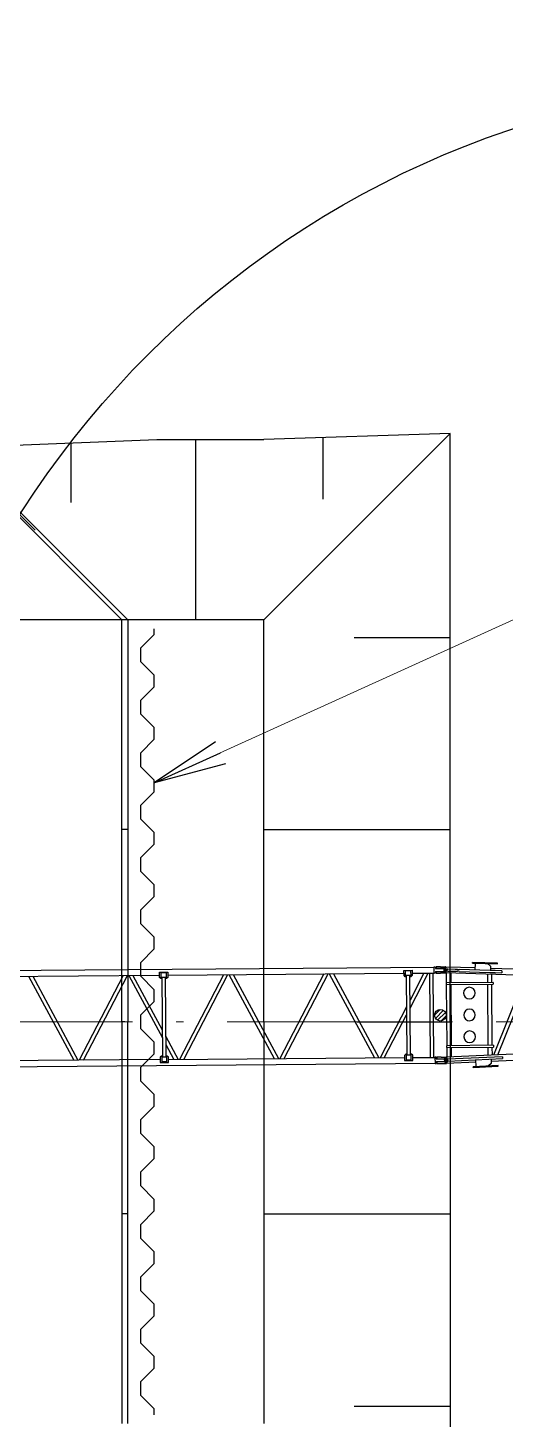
# Model space of a CAD drawing. Header units: millimetres. Extents: x -2078669 to -1085629, y -5987148 to 310365.
# Drawn here: x -1688873 to -1680669, y -660778 to -636885 of the extents above; entities that cross this region are included whole.
import ezdxf

# ---------------------------------------------------------------- set-up
doc = ezdxf.new("R2010")
doc.units = ezdxf.units.MM
doc.header["$LTSCALE"] = 500
doc.linetypes.add('SXF_一点短鎖線', pattern=[9.25, 6, -1.5, 0.25, -1.5])
doc.linetypes.add('SXF_跳び破線', pattern=[12, 6, -6])
for name, color, linetype, lineweight in [('D-BMK', 2, 'SXF_一点短鎖線', 13), ('D-BYP-STR4', 6, 'Continuous', 25), ('D-BYP-STR8', 5, 'Continuous', 25), ('D-BYP-STRA', 1, 'Continuous', 25), ('D-BYP-STRB', 5, 'Continuous', 25), ('D-BYP-STRC', 1, 'Continuous', 13)]:
    doc.layers.add(name, color=color, linetype=linetype, lineweight=lineweight)
doc.styles.add('MS ゴシック', font='MS Gothic.ttf')
doc.dimstyles.new('DIM-500-F', dxfattribs={"dimscale": 500, "dimtxt": 3.5, "dimasz": 2.5, "dimexe": 0, "dimexo": 2, "dimgap": 0.8, "dimtad": 1, "dimdec": 0, "dimzin": 0, "dimdsep": 46, "dimtxsty": 'MS ゴシック', "dimblk": 'OPEN', "dimcen": 0.1, "dimclrd": 256, "dimclre": 256, "dimclrt": 256, "dimaunit": 1, "dimadec": 4, "dimazin": 0, "dimtfac": 1, "dimtdec": 0, "dimtmove": 2, "dimatfit": 3, "dimldrblk": 'OPEN', "dimfxl": 1, "dimtolj": 1, "dimtzin": 0, "dimlwd": -1, "dimlwe": -1, "dimarcsym": 2})

# ---------------------------------------------------------------- blocks, each defined once
blk = doc.blocks.new('_Open')
at = {"color": 0, "linetype": 'ByBlock', "lineweight": -2}
for p, q in [((-1, 0.167), (0, 0)), ((-1, -0.167), (0, 0)), ((0, 0), (-1, 0))]:
    blk.add_line(p, q, dxfattribs=at)

msp = doc.modelspace()

# ---------------------------------------------------------------- linework, layer by layer
at = {"layer": 'D-BMK', "linetype": 'SXF_一点短鎖線'}
msp.add_line((-1622324.6, -653952.7), (-1736237.2, -653952.7), dxfattribs=at)
at = {"layer": 'D-BYP-STR4', "linetype": 'SXF_跳び破線', "ltscale": 0.2}
msp.add_lwpolyline([(-1686699.5, -660702.7), (-1686699.5, -660602.7), (-1686929.5, -660372.7), (-1686929.5, -660132.7), (-1686699.5, -659902.7), (-1686699.5, -659802.7), (-1686699.5, -659702.7), (-1686929.5, -659472.7), (-1686929.5, -659232.7), (-1686699.5, -659002.7), (-1686699.5, -658902.7), (-1686699.5, -658802.7), (-1686929.5, -658572.7), (-1686929.5, -658332.7), (-1686699.5, -658102.7), (-1686699.5, -658002.7), (-1686699.5, -657902.7), (-1686929.5, -657672.7), (-1686929.5, -657432.7), (-1686699.5, -657202.7), (-1686699.5, -657102.7), (-1686699.5, -657002.7), (-1686929.5, -656772.7), (-1686929.5, -656532.7), (-1686699.5, -656302.7), (-1686699.5, -656202.7), (-1686699.5, -656102.7), (-1686929.5, -655872.7), (-1686929.5, -655632.7), (-1686699.5, -655402.7), (-1686699.5, -655302.7), (-1686699.5, -655202.7), (-1686929.5, -654972.7), (-1686929.5, -654732.7), (-1686699.5, -654502.7), (-1686699.5, -654402.7), (-1686699.5, -654302.7), (-1686929.5, -654072.7), (-1686929.5, -653832.7), (-1686699.5, -653602.7), (-1686699.5, -653502.7), (-1686699.5, -653402.7), (-1686929.5, -653172.7), (-1686929.5, -652932.7), (-1686699.5, -652702.7), (-1686699.5, -652602.7), (-1686699.5, -652502.7), (-1686929.5, -652272.7), (-1686929.5, -652032.7), (-1686699.5, -651802.7), (-1686699.5, -651702.7), (-1686699.5, -651602.7), (-1686929.5, -651372.7), (-1686929.5, -651132.7), (-1686699.5, -650902.7), (-1686699.5, -650802.7), (-1686699.5, -650702.7), (-1686929.5, -650472.7), (-1686929.5, -650232.7), (-1686699.5, -650002.7), (-1686699.5, -649902.7), (-1686699.5, -649802.7), (-1686929.5, -649572.7), (-1686929.5, -649332.7), (-1686699.5, -649102.7), (-1686699.5, -649002.7), (-1686699.5, -648902.7), (-1686929.5, -648672.7), (-1686929.5, -648432.7), (-1686699.5, -648202.7), (-1686699.5, -648102.7), (-1686699.5, -648002.7), (-1686929.5, -647772.7), (-1686929.5, -647532.7), (-1686699.5, -647302.7), (-1686699.5, -647202.7)], dxfattribs=at)
at = {"layer": 'D-BYP-STR8'}
msp.add_circle((-1675490.1, -653805.4), 16000, dxfattribs=at)
at = {"layer": 'D-BYP-STRA'}
for p, q in [((-1684814.5, -647052.7), (-1681614.9, -643852.7)), ((-1681614.9, -643852.7), (-1684814.5, -643952.7)), ((-1681614.9, -653952.7), (-1681614.9, -643852.7)), ((-1687155.9, -647052.7), (-1690285.2, -643923.4)), ((-1688745.6, -645513.1), (-1690285.2, -643973.4)), ((-1687255.9, -647052.7), (-1690285.2, -644023.4)), ((-1689097.3, -644052.7), (-1686655.9, -643952.7)), ((-1688135.2, -644013.3), (-1688135.2, -645035.3)), ((-1686655.9, -643952.7), (-1684814.5, -643952.7)), ((-1685985.2, -647052.7), (-1685985.2, -643952.7)), ((-1683800, -643921), (-1683800, -644979.6)), ((-1687255.9, -647052.7), (-1690014.5, -647052.7)), ((-1687255.9, -653952.7), (-1687255.9, -647052.7)), ((-1687155.9, -647052.7), (-1687255.9, -647052.7)), ((-1684814.5, -647052.7), (-1687155.9, -647052.7)), ((-1687155.9, -647052.7), (-1687155.9, -653952.7)), ((-1684814.5, -653952.7), (-1684814.5, -647052.7)), ((-1683264.5, -647352.7), (-1681614.9, -647352.7)), ((-1687155.9, -650652.7), (-1687255.9, -650652.7)), ((-1684814.5, -650652.7), (-1681614.9, -650652.7)), ((-1687255.9, -653952.7), (-1687255.9, -660852.7)), ((-1687205.9, -653952.7), (-1687255.9, -653952.7)), ((-1687155.9, -660852.7), (-1687155.9, -653952.7)), ((-1684814.5, -653952.7), (-1684814.5, -660852.7)), ((-1683214.7, -653952.7), (-1681614.9, -653952.7)), ((-1681614.9, -653952.7), (-1681614.9, -664052.7)), ((-1687155.9, -657252.7), (-1687255.9, -657252.7)), ((-1684814.5, -657252.7), (-1681614.9, -657252.7)), ((-1683264.5, -660552.7), (-1681614.9, -660552.7))]:
    msp.add_line(p, q, dxfattribs=at)
at = {"layer": 'D-BYP-STRB', "linetype": 'Continuous'}
for p, q in [((-1681232.1, -652947), (-1681231.8, -652935)), ((-1681232.1, -652947), (-1680802.4, -652960.6)), ((-1680802, -652948.6), (-1681231.8, -652935)), ((-1681183.8, -653064.5), (-1681180.2, -652948.6)), ((-1680970.2, -652955.3), (-1680921.6, -652996.8)), ((-1680921.6, -652996.8), (-1680924, -653072.8)), ((-1680802.4, -652960.6), (-1680802, -652948.6)), ((-1690689.7, -653083.4), (-1681887.9, -653015.2)), ((-1690688.9, -653185), (-1686608, -653153.4)), ((-1688862.2, -653170.9), (-1688084, -654613.3)), ((-1688788.7, -653170.3), (-1688010.4, -654612.7)), ((-1687233.6, -653158.2), (-1687989.4, -654612.6)), ((-1687915.9, -654612), (-1687160.1, -653157.7)), ((-1687139.1, -653157.5), (-1686559.9, -654231)), ((-1687065.5, -653156.9), (-1686561, -654092.1)), ((-1686608.4, -653102.6), (-1686468.4, -653101.5)), ((-1686607.7, -653192.6), (-1686608.4, -653102.6)), ((-1686587.5, -653212.4), (-1686607.7, -653192.6)), ((-1686567.8, -653212.3), (-1686587.5, -653212.4)), ((-1686582.1, -653200.4), (-1686582.8, -653116.7)), ((-1686498.8, -653111.1), (-1686577.8, -653111.7)), ((-1686502.2, -653192.8), (-1686573.2, -653193.4)), ((-1686573.2, -653193.4), (-1686573.1, -653200.3)), ((-1686567.9, -653193.3), (-1686557.3, -654561.2)), ((-1686496.8, -654560.7), (-1686507.4, -653192.9)), ((-1686487.5, -653211.7), (-1686507.3, -653211.8)), ((-1686502.1, -653199.8), (-1686502.2, -653192.8)), ((-1686493.8, -653116), (-1686493.1, -653199.7)), ((-1686467.7, -653191.5), (-1686487.5, -653211.7)), ((-1686468.4, -653101.5), (-1686467.7, -653191.5)), ((-1686468, -653152.3), (-1682408.1, -653120.8)), ((-1685510.5, -653144.9), (-1686266.3, -654599.2)), ((-1686192.7, -654598.6), (-1685436.9, -653144.3)), ((-1685415.9, -653144.2), (-1684637.7, -654586.6)), ((-1685342.4, -653143.6), (-1684564.1, -654586)), ((-1683787.3, -653131.5), (-1684543.1, -654585.8)), ((-1684469.6, -654585.3), (-1683713.8, -653131)), ((-1683692.8, -653130.8), (-1682914.5, -654573.2)), ((-1683619.2, -653130.2), (-1682841, -654572.6)), ((-1682408.5, -653070), (-1682268.5, -653068.9)), ((-1682407.8, -653160), (-1682408.5, -653070)), ((-1682387.7, -653179.9), (-1682407.8, -653160)), ((-1682367.9, -653179.7), (-1682387.7, -653179.9)), ((-1682382.3, -653167.8), (-1682382.9, -653084.1)), ((-1682298.9, -653078.5), (-1682377.9, -653079.1)), ((-1682302.3, -653160.3), (-1682373.3, -653160.8)), ((-1682373.3, -653160.8), (-1682373.3, -653167.8)), ((-1682368.1, -653160.8), (-1682357.5, -654528.6)), ((-1682297, -654528.2), (-1682307.6, -653160.3)), ((-1682287.7, -653179.1), (-1682307.4, -653179.2)), ((-1682064.2, -653118.2), (-1682304.3, -653580.2)), ((-1682303.2, -653719.1), (-1681990.6, -653117.6)), ((-1682302.3, -653167.2), (-1682302.3, -653160.3)), ((-1682293.9, -653083.4), (-1682293.3, -653167.1)), ((-1682267.8, -653158.9), (-1682287.7, -653179.1)), ((-1682268.5, -653068.9), (-1682267.8, -653158.9)), ((-1682268.1, -653119.7), (-1681887.1, -653116.8)), ((-1681970.6, -653117.4), (-1681959.4, -654565.8)), ((-1681894.4, -654565.3), (-1681905.6, -653116.9)), ((-1681888, -653012), (-1681873.4, -653011.9)), ((-1681887.1, -653120), (-1681888, -653012)), ((-1681872.6, -653119.9), (-1681887.1, -653120)), ((-1681873.4, -653011.9), (-1681872.3, -653012.1)), ((-1681871.5, -653119.6), (-1681872.6, -653119.9)), ((-1681872.3, -653012.1), (-1681871.4, -653012.4)), ((-1681870.6, -653119.4), (-1681871.5, -653119.6)), ((-1681871.4, -653012.4), (-1681870.7, -653012.7)), ((-1681870.7, -653012.7), (-1681870.1, -653013.1)), ((-1681869.9, -653119), (-1681870.6, -653119.4)), ((-1681870.1, -653013.1), (-1681869.6, -653013.7)), ((-1681869.3, -653118.6), (-1681869.9, -653119)), ((-1681869.6, -653013.7), (-1681869.1, -653014.4)), ((-1681868.8, -653118), (-1681869.3, -653118.6)), ((-1681869.1, -653014.4), (-1681868.8, -653015.2)), ((-1681868.8, -653015.2), (-1681868.4, -653016.3)), ((-1681868.4, -653117.3), (-1681868.8, -653118)), ((-1681868.4, -653016.3), (-1681866.4, -653034)), ((-1681868, -653116.4), (-1681868.4, -653117.3)), ((-1681867.7, -653115.4), (-1681868, -653116.4)), ((-1681865.9, -653097.7), (-1681867.7, -653115.4)), ((-1681728.3, -653038.3), (-1681860.4, -653039.3)), ((-1681859.9, -653092.3), (-1681727.9, -653091.3)), ((-1681780.3, -653010.2), (-1681856.9, -653010.7)), ((-1681856.9, -653010.7), (-1681856.8, -653027.7)), ((-1681856.8, -653027.7), (-1681856.3, -653030.1)), ((-1681856.3, -653030.1), (-1681855.6, -653032)), ((-1681855.7, -653101.4), (-1681856.2, -653103.7)), ((-1681856.2, -653103.7), (-1681856.1, -653120.7)), ((-1681856.1, -653031.4), (-1681855.5, -653032.5)), ((-1681856.1, -653120.7), (-1681779.4, -653120.2)), ((-1681855.1, -653099.5), (-1681855.7, -653101.4)), ((-1681855.6, -653032), (-1681854.8, -653033.6)), ((-1681855.5, -653032.5), (-1681855, -653033.4)), ((-1681854.3, -653097.9), (-1681855.1, -653099.5)), ((-1681855, -653033.4), (-1681854.4, -653034.1)), ((-1681854.8, -653033.6), (-1681854.3, -653034.2)), ((-1681854.4, -653034.1), (-1681853.8, -653034.8)), ((-1681854.3, -653034.2), (-1681853.8, -653034.8)), ((-1681853.8, -653097.2), (-1681854.3, -653097.9)), ((-1681853.8, -653034.8), (-1681853.2, -653035.4)), ((-1681853.8, -653034.8), (-1681853.2, -653035.3)), ((-1681853.3, -653096.7), (-1681853.8, -653097.2)), ((-1681852.8, -653096.1), (-1681853.3, -653096.7)), ((-1681853.2, -653035.3), (-1681852.6, -653035.8)), ((-1681853.2, -653035.4), (-1681852.4, -653035.9)), ((-1681852.1, -653095.7), (-1681852.8, -653096.1)), ((-1681852.6, -653035.8), (-1681851, -653036.6)), ((-1681852.4, -653035.9), (-1681851.5, -653036.5)), ((-1681850.5, -653094.8), (-1681852.1, -653095.7)), ((-1681851.5, -653036.5), (-1681850.4, -653037)), ((-1681851, -653036.6), (-1681849.1, -653037.2)), ((-1681848.6, -653094.2), (-1681850.5, -653094.8)), ((-1681849.1, -653037.2), (-1681846.7, -653037.7)), ((-1681846.3, -653093.7), (-1681848.6, -653094.2)), ((-1681846.7, -653037.7), (-1681782.2, -653037.2)), ((-1681781.8, -653093.2), (-1681846.3, -653093.7)), ((-1681782.2, -653037.2), (-1681712.9, -653036.6)), ((-1681712.5, -653092.6), (-1681781.8, -653093.2)), ((-1681780.3, -653010.2), (-1681715.4, -653009.7)), ((-1681714.5, -653119.6), (-1681779.4, -653120.2)), ((-1681725.1, -653036.7), (-1681724.2, -653036.8)), ((-1681723.8, -653092.6), (-1681724.7, -653092.7)), ((-1681724.2, -653036.8), (-1681723.4, -653036.9)), ((-1681723, -653092.5), (-1681723.8, -653092.6)), ((-1681723.4, -653036.9), (-1681722.7, -653037.2)), ((-1681722.3, -653092.2), (-1681723, -653092.5)), ((-1681722.7, -653037.2), (-1681721.9, -653037.6)), ((-1681722.3, -653043.8), (-1681722.2, -653044.4)), ((-1681721.5, -653091.8), (-1681722.3, -653092.2)), ((-1681722.2, -653044.4), (-1681722.2, -653045.1)), ((-1681722.2, -653045.1), (-1681722.1, -653045.9)), ((-1681722.1, -653045.9), (-1681722, -653046.9)), ((-1681722, -653046.9), (-1681721.9, -653047.9)), ((-1681721.9, -653085), (-1681722, -653085.7)), ((-1681721.9, -653037.6), (-1681721.9, -653037.6)), ((-1681721.9, -653037.6), (-1681721.9, -653037.6)), ((-1681721.9, -653037.6), (-1681721.9, -653037.6)), ((-1681721.9, -653037.6), (-1681721.9, -653037.6)), ((-1681721.9, -653037.6), (-1681721.9, -653037.6)), ((-1681721.9, -653037.6), (-1681721.9, -653037.6)), ((-1681721.9, -653037.6), (-1681721.9, -653037.6)), ((-1681721.9, -653037.6), (-1681721.9, -653037.6)), ((-1681721.9, -653037.6), (-1681721.9, -653037.6)), ((-1681721.9, -653037.6), (-1681721.9, -653037.6)), ((-1681721.9, -653037.6), (-1681721.9, -653037.6)), ((-1681721.9, -653037.6), (-1681721.9, -653037.6)), ((-1681721.9, -653037.6), (-1681721.9, -653037.6)), ((-1681721.9, -653037.6), (-1681721.9, -653037.6)), ((-1681721.9, -653037.6), (-1681721.9, -653037.6)), ((-1681721.9, -653037.6), (-1681721.9, -653037.6)), ((-1681721.9, -653037.6), (-1681721.2, -653038.2)), ((-1681721.9, -653047.9), (-1681721.8, -653049)), ((-1681721.8, -653083.5), (-1681721.9, -653084.3)), ((-1681721.9, -653084.3), (-1681721.9, -653085)), ((-1681721.8, -653049), (-1681721.7, -653050.2)), ((-1681721.7, -653082.5), (-1681721.8, -653083.5)), ((-1681721.7, -653050.2), (-1681721.6, -653051.5)), ((-1681721.6, -653080.4), (-1681721.7, -653081.5)), ((-1681721.7, -653081.5), (-1681721.7, -653082.5)), ((-1681721.6, -653051.5), (-1681721.5, -653053.2)), ((-1681721.5, -653079.2), (-1681721.6, -653080.4)), ((-1681721.5, -653053.2), (-1681721.3, -653054.9)), ((-1681721.4, -653078), (-1681721.5, -653079.2)), ((-1681720.8, -653091.2), (-1681721.5, -653091.8)), ((-1681721.5, -653091.8), (-1681721.5, -653091.8)), ((-1681721.5, -653091.8), (-1681721.5, -653091.8)), ((-1681721.5, -653091.8), (-1681721.5, -653091.8)), ((-1681721.5, -653091.8), (-1681721.5, -653091.8)), ((-1681721.5, -653091.8), (-1681721.5, -653091.8)), ((-1681721.5, -653091.8), (-1681721.5, -653091.8)), ((-1681721.5, -653091.8), (-1681721.5, -653091.8)), ((-1681721.5, -653091.8), (-1681721.5, -653091.8)), ((-1681721.5, -653091.8), (-1681721.5, -653091.8)), ((-1681721.5, -653091.8), (-1681721.5, -653091.8)), ((-1681721.5, -653091.8), (-1681721.5, -653091.8)), ((-1681721.5, -653091.8), (-1681721.5, -653091.8)), ((-1681721.5, -653091.8), (-1681721.5, -653091.8)), ((-1681721.5, -653091.8), (-1681721.5, -653091.8)), ((-1681721.5, -653091.8), (-1681721.5, -653091.8)), ((-1681721.5, -653091.8), (-1681721.5, -653091.8)), ((-1681721.3, -653076.2), (-1681721.4, -653078)), ((-1681721.3, -653054.9), (-1681721.2, -653056.8)), ((-1681721.2, -653074.4), (-1681721.3, -653076.2)), ((-1681721.2, -653038.2), (-1681720.7, -653038.7)), ((-1681721.2, -653056.8), (-1681721, -653058.6)), ((-1681721.1, -653072.6), (-1681721.2, -653074.4)), ((-1681721, -653070.8), (-1681721.1, -653072.6)), ((-1681721, -653058.6), (-1681720.9, -653060.4)), ((-1681720.8, -653069), (-1681721, -653070.8)), ((-1681720.9, -653060.4), (-1681720.8, -653062)), ((-1681720.8, -653062), (-1681720.6, -653063.5)), ((-1681720.7, -653067.4), (-1681720.8, -653069)), ((-1681720.3, -653090.7), (-1681720.8, -653091.2)), ((-1681720.7, -653038.7), (-1681720.2, -653039.2)), ((-1681720.6, -653065.9), (-1681720.7, -653067.4)), ((-1681720.6, -653063.5), (-1681720.5, -653064.7)), ((-1681720.5, -653064.7), (-1681720.6, -653065.9)), ((-1681719.8, -653090.2), (-1681720.3, -653090.7)), ((-1681720.2, -653039.2), (-1681719.8, -653039.8)), ((-1681719.8, -653039.8), (-1681719.6, -653040.3)), ((-1681719.4, -653089.6), (-1681719.8, -653090.2)), ((-1681719.6, -653040.3), (-1681719.3, -653041)), ((-1681719.2, -653089), (-1681719.4, -653089.6)), ((-1681719.3, -653041), (-1681719.2, -653041.8)), ((-1681719.2, -653041.8), (-1681719.1, -653042.7)), ((-1681719, -653088.3), (-1681719.2, -653089)), ((-1681719.1, -653042.7), (-1681719, -653044.5)), ((-1681719, -653044.5), (-1681719, -653046.7)), ((-1681719, -653046.7), (-1681719, -653049.3)), ((-1681719, -653049.3), (-1681719, -653052)), ((-1681719, -653052), (-1681719, -653055)), ((-1681719, -653055), (-1681718.9, -653058.1)), ((-1681718.8, -653087.6), (-1681719, -653088.3)), ((-1681718.9, -653058.1), (-1681718.9, -653061.4)), ((-1681718.9, -653061.4), (-1681718.9, -653064.7)), ((-1681718.9, -653064.7), (-1681718.9, -653068)), ((-1681718.9, -653068), (-1681718.8, -653071.2)), ((-1681718.8, -653071.2), (-1681718.8, -653074.3)), ((-1681718.8, -653074.3), (-1681718.8, -653077.3)), ((-1681718.8, -653077.3), (-1681718.8, -653080.1)), ((-1681718.8, -653080.1), (-1681718.7, -653082.6)), ((-1681718.7, -653086.7), (-1681718.8, -653087.6)), ((-1681718.7, -653082.6), (-1681718.7, -653084.8)), ((-1681718.7, -653084.8), (-1681718.7, -653086.7)), ((-1681715.4, -653009.7), (-1681697.6, -653009.5)), ((-1681696.8, -653119.5), (-1681714.5, -653119.6)), ((-1681710.5, -653010.7), (-1681712.2, -653009.6)), ((-1681711.3, -653119.6), (-1681709.7, -653118.6)), ((-1681708.9, -653013.8), (-1681710.5, -653010.7)), ((-1681709.7, -653118.6), (-1681708.1, -653115.4)), ((-1681706, -653025.7), (-1681708.9, -653013.8)), ((-1681708.1, -653115.4), (-1681705.4, -653103.5)), ((-1681706.9, -653030.6), (-1681707, -653020.4)), ((-1681706.3, -653108.8), (-1681706.4, -653098.6)), ((-1681704, -653043.5), (-1681706, -653025.7)), ((-1681705.4, -653103.5), (-1681703.7, -653085.6)), ((-1681703.2, -653064.6), (-1681704, -653043.5)), ((-1681703.7, -653085.6), (-1681703.2, -653064.6)), ((-1681697.6, -653009.5), (-1681695.3, -653009.5)), ((-1681694.4, -653119.5), (-1681696.8, -653119.5)), ((-1681695.3, -653009.5), (-1681692.1, -653009.5)), ((-1681691.3, -653119.5), (-1681694.4, -653119.5)), ((-1681690.4, -653010.5), (-1681692.1, -653009.5)), ((-1681691.3, -653119.5), (-1681689.6, -653118.4)), ((-1681688.8, -653013.6), (-1681690.4, -653010.5)), ((-1681689.6, -653118.4), (-1681688, -653115.3)), ((-1681686, -653025.5), (-1681688.8, -653013.6)), ((-1681182.7, -653029.7), (-1681688.8, -653013.7)), ((-1675996.6, -653296.2), (-1681688.1, -653115.3)), ((-1681688, -653115.3), (-1681685.4, -653103.3)), ((-1681684, -653043.4), (-1681686, -653025.5)), ((-1681685.4, -653103.3), (-1681683.7, -653085.4)), ((-1681683.2, -653064.4), (-1681684, -653043.4)), ((-1681683.7, -653085.4), (-1681683.2, -653064.4)), ((-1681674.9, -653282.8), (-1681676.2, -653115.7)), ((-1681675.4, -653226.7), (-1681675.4, -653226.6)), ((-1681675.4, -653226.6), (-1681675.4, -653226.6)), ((-1681675.4, -653226.6), (-1681675.4, -653226.6)), ((-1681675.4, -653226.6), (-1681675.4, -653226.6)), ((-1681675.4, -653226.6), (-1681675.4, -653226.6)), ((-1681675.4, -653226.8), (-1681675.4, -653226.7)), ((-1681675.4, -653226.7), (-1681675.4, -653226.7)), ((-1681675.4, -653226.7), (-1681675.4, -653226.7)), ((-1681675.4, -653226.7), (-1681675.4, -653226.7)), ((-1681675.4, -653226.9), (-1681675.4, -653226.8)), ((-1681675.4, -653226.8), (-1681675.4, -653226.8)), ((-1681675.4, -653226.8), (-1681675.4, -653226.8)), ((-1681675.4, -653226.8), (-1681675.4, -653226.8)), ((-1681675.4, -653226.9), (-1681675.4, -653226.9)), ((-1681675.4, -653226.9), (-1681675.4, -653226.9)), ((-1681675.4, -653226.9), (-1681675.4, -653226.9)), ((-1681675.4, -653226.9), (-1681675.4, -653226.9)), ((-1681675.4, -653226.9), (-1681675.4, -653226.9)), ((-1681675.4, -653226.9), (-1681675.4, -653226.9)), ((-1681675.4, -653226.9), (-1681675.4, -653226.9)), ((-1681675.4, -653226.9), (-1681675.4, -653226.9)), ((-1681675.4, -653226.9), (-1681675.4, -653226.9)), ((-1681675.4, -653226.9), (-1681675.4, -653226.9)), ((-1681675.4, -653226.9), (-1681675.4, -653226.9)), ((-1681675.4, -653226.9), (-1681675.4, -653226.9)), ((-1681675.4, -653226.9), (-1681675.4, -653226.9)), ((-1681675.4, -653226.9), (-1681675.4, -653226.9)), ((-1681675.4, -653226.9), (-1681675.4, -653226.9)), ((-1681675.4, -653226.9), (-1681675.4, -653226.9)), ((-1681675.4, -653226.9), (-1681675.4, -653226.9)), ((-1681675.4, -653226.9), (-1681675.4, -653226.9)), ((-1681675.4, -653226.9), (-1681675.4, -653226.9)), ((-1681668.6, -653049.1), (-1681669.6, -653081.1)), ((-1681669.6, -653081.1), (-1681663.8, -653081.3)), ((-1681662.7, -653049.3), (-1681668.6, -653049.1)), ((-1681663.8, -653081.3), (-1681654.6, -653081.6)), ((-1681653.6, -653049.6), (-1681662.7, -653049.3)), ((-1681654.6, -653081.6), (-1681531.2, -653085.5)), ((-1681530.2, -653053.5), (-1681653.6, -653049.6)), ((-1681598.7, -653282.3), (-1681600, -653117.9)), ((-1681599.4, -653148.3), (-1681599.8, -653148.3)), ((-1681531.2, -653085.5), (-1681487.9, -653086.9)), ((-1681486.9, -653054.9), (-1681530.2, -653053.5)), ((-1681460.9, -653087.7), (-1681487.9, -653086.9)), ((-1681486.9, -653054.9), (-1681459.9, -653055.8)), ((-1681460.9, -653087.7), (-1680930, -653104.6)), ((-1680929, -653072.6), (-1681459.9, -653055.8)), ((-1680975.3, -653138), (-1680974.2, -653277.4)), ((-1680930, -653104.6), (-1680880, -653106.2)), ((-1680879, -653074.2), (-1680929, -653072.6)), ((-1675997.4, -653194.5), (-1680922.9, -653038)), ((-1680898.8, -653276.8), (-1680899.8, -653140.2)), ((-1680880, -653106.2), (-1680840.3, -653107.4)), ((-1680839.2, -653075.4), (-1680879, -653074.2)), ((-1680317.4, -653158.9), (-1680868, -654525.3)), ((-1680840.3, -653107.4), (-1680725.1, -653111.1)), ((-1680724.1, -653079.1), (-1680839.2, -653075.4)), ((-1680796.7, -654522), (-1680248.2, -653161.1)), ((-1680724.1, -653079.1), (-1680725.1, -653111.1)), ((-1680876.9, -653276.7), (-1681685.8, -653282.9)), ((-1681685.8, -653282.9), (-1681685.5, -653314.9)), ((-1681685.5, -653314.9), (-1680876.6, -653308.7)), ((-1681666.6, -654363.8), (-1681674.7, -653314.8)), ((-1681590.4, -654363.2), (-1681598.5, -653314.3)), ((-1681377, -653423.8), (-1681384.2, -653462.1)), ((-1681384.2, -653462.1), (-1681376.4, -653500.3)), ((-1681355.7, -653391.2), (-1681377, -653423.8)), ((-1681323.6, -653369.2), (-1681355.7, -653391.2)), ((-1681285.7, -653361.3), (-1681323.6, -653369.2)), ((-1681247.6, -653368.6), (-1681285.7, -653361.3)), ((-1681285.7, -653361.3), (-1681285.7, -653361.3)), ((-1681215.2, -653390.1), (-1681247.6, -653368.6)), ((-1681193.4, -653422.4), (-1681215.2, -653390.1)), ((-1681185.6, -653460.6), (-1681193.4, -653422.4)), ((-1681192.8, -653498.9), (-1681185.6, -653460.6)), ((-1680974, -653309.4), (-1680965.9, -654358.4)), ((-1680890.4, -654357.8), (-1680898.5, -653308.8)), ((-1680876.9, -653276.7), (-1680876.6, -653308.7)), ((-1682363.9, -653694.9), (-1682820, -654572.5)), ((-1681376.4, -653500.3), (-1681354.6, -653532.6)), ((-1681354.6, -653532.6), (-1681322.2, -653554)), ((-1681322.2, -653554), (-1681284.1, -653561.3)), ((-1681284.1, -653561.3), (-1681246.2, -653553.5)), ((-1681246.2, -653553.5), (-1681214.1, -653531.5)), ((-1681214.1, -653531.5), (-1681192.8, -653498.9)), ((-1682746.4, -654571.9), (-1682362.8, -653833.8)), ((-1681784.5, -653740.2), (-1681882.5, -653839.7)), ((-1681784.5, -653740.2), (-1681882.5, -653839.7)), ((-1681729.4, -653755.5), (-1681866.4, -653894.6)), ((-1681729.4, -653755.5), (-1681866.4, -653894.6)), ((-1681695, -653791.8), (-1681829.5, -653928.5)), ((-1681695, -653791.8), (-1681829.5, -653928.5)), ((-1681683.1, -653851), (-1681770.2, -653939.4)), ((-1681683.1, -653851), (-1681770.1, -653939.4)), ((-1681374.1, -653798.8), (-1681381.3, -653837.1)), ((-1681381.3, -653837.1), (-1681373.5, -653875.3)), ((-1681352.8, -653766.2), (-1681374.1, -653798.8)), ((-1681373.5, -653875.3), (-1681351.7, -653907.6)), ((-1681320.7, -653744.2), (-1681352.8, -653766.2)), ((-1681351.7, -653907.6), (-1681319.3, -653929)), ((-1681282.8, -653736.3), (-1681320.7, -653744.2)), ((-1681319.3, -653929), (-1681281.2, -653936.3)), ((-1681244.7, -653743.6), (-1681282.8, -653736.3)), ((-1681282.8, -653736.3), (-1681282.8, -653736.3)), ((-1681281.2, -653936.3), (-1681243.3, -653928.4)), ((-1681212.3, -653765.1), (-1681244.7, -653743.6)), ((-1681243.3, -653928.4), (-1681211.2, -653906.5)), ((-1681190.5, -653797.4), (-1681212.3, -653765.1)), ((-1681211.2, -653906.5), (-1681189.9, -653873.8)), ((-1681182.7, -653835.5), (-1681190.5, -653797.4)), ((-1681189.9, -653873.8), (-1681182.7, -653835.5)), ((-1681371.2, -654173.8), (-1681378.4, -654212.1)), ((-1681349.9, -654141.1), (-1681371.2, -654173.8)), ((-1681317.8, -654119.2), (-1681349.9, -654141.1)), ((-1681279.9, -654111.3), (-1681317.8, -654119.2)), ((-1681241.8, -654118.6), (-1681279.9, -654111.3)), ((-1681279.9, -654111.3), (-1681279.9, -654111.3)), ((-1681209.4, -654140.1), (-1681241.8, -654118.6)), ((-1681187.6, -654172.4), (-1681209.4, -654140.1)), ((-1681179.8, -654210.5), (-1681187.6, -654172.4)), ((-1686499.6, -654205.9), (-1686287.3, -654599.4)), ((-1686498.5, -654344.7), (-1686360.8, -654599.9)), ((-1680868.5, -654357.6), (-1681677.4, -654363.9)), ((-1681677.4, -654363.9), (-1681677.2, -654395.9)), ((-1681677.2, -654395.9), (-1680868.2, -654389.6)), ((-1675988.8, -654294.4), (-1681676.8, -654563.5)), ((-1681665, -654563), (-1681666.3, -654395.8)), ((-1681588.8, -654559.6), (-1681590.1, -654395.2)), ((-1681378.4, -654212.1), (-1681370.6, -654250.3)), ((-1681370.6, -654250.3), (-1681348.8, -654282.6)), ((-1681348.8, -654282.6), (-1681316.4, -654304)), ((-1681316.4, -654304), (-1681278.3, -654311.3)), ((-1681278.3, -654311.3), (-1681240.4, -654303.4)), ((-1681240.4, -654303.4), (-1681208.3, -654281.5)), ((-1681208.3, -654281.5), (-1681187, -654248.8)), ((-1681187, -654248.8), (-1681179.8, -654210.5)), ((-1680965.6, -654390.4), (-1680964.5, -654529.8)), ((-1680910.5, -654629), (-1675988, -654396.1)), ((-1680889.1, -654526.3), (-1680890.1, -654389.8)), ((-1680868.5, -654357.6), (-1680868.2, -654389.6)), ((-1686596.8, -654601.8), (-1690677.6, -654633.4)), ((-1690676.9, -654735), (-1681875.1, -654666.7)), ((-1686577.2, -654542.4), (-1686597.1, -654562.6)), ((-1686597.1, -654562.6), (-1686596.4, -654652.6)), ((-1686596.4, -654652.6), (-1686456.4, -654651.5)), ((-1686557.5, -654542.2), (-1686577.2, -654542.4)), ((-1686571.6, -654554.4), (-1686571, -654638)), ((-1686486.9, -654642.4), (-1686565.9, -654643)), ((-1686562.6, -654561.2), (-1686562.6, -654554.3)), ((-1686491.6, -654560.7), (-1686562.6, -654561.2)), ((-1686477.2, -654541.6), (-1686497, -654541.8)), ((-1686491.6, -654553.7), (-1686491.6, -654560.7)), ((-1686482, -654637.4), (-1686482.6, -654553.7)), ((-1686457.1, -654561.5), (-1686477.2, -654541.6)), ((-1686456.4, -654651.5), (-1686457.1, -654561.5)), ((-1686456.8, -654600.7), (-1682396.9, -654569.2)), ((-1682377.4, -654509.8), (-1682397.2, -654530)), ((-1682397.2, -654530), (-1682396.5, -654620)), ((-1682396.5, -654620), (-1682256.5, -654618.9)), ((-1682357.6, -654509.7), (-1682377.4, -654509.8)), ((-1682371.8, -654521.8), (-1682371.1, -654605.5)), ((-1682287.1, -654609.8), (-1682366.1, -654610.4)), ((-1682362.7, -654528.7), (-1682362.8, -654521.7)), ((-1682291.7, -654528.1), (-1682362.7, -654528.7)), ((-1682277.4, -654509.1), (-1682297.1, -654509.2)), ((-1682291.8, -654521.2), (-1682291.7, -654528.1)), ((-1682282.1, -654604.8), (-1682282.8, -654521.1)), ((-1682257.2, -654528.9), (-1682277.4, -654509.1)), ((-1682256.5, -654618.9), (-1682257.2, -654528.9)), ((-1682256.9, -654568.1), (-1681875.9, -654565.1)), ((-1681861.4, -654561.8), (-1681875.9, -654561.9)), ((-1681875.9, -654561.9), (-1681875.1, -654669.9)), ((-1681860.3, -654562), (-1681861.4, -654561.8)), ((-1681859.4, -654562.3), (-1681860.3, -654562)), ((-1681859.5, -654669.6), (-1681858.6, -654669.3)), ((-1681858.7, -654562.7), (-1681859.4, -654562.3)), ((-1681858.1, -654563.1), (-1681858.7, -654562.7)), ((-1681858.6, -654669.3), (-1681857.8, -654669)), ((-1681857.6, -654563.6), (-1681858.1, -654563.1)), ((-1681857.8, -654669), (-1681857.3, -654668.5)), ((-1681857.1, -654564.3), (-1681857.6, -654563.6)), ((-1681857.3, -654668.5), (-1681856.8, -654668)), ((-1681856.8, -654565.2), (-1681857.1, -654564.3)), ((-1681856.4, -654566.3), (-1681856.8, -654565.2)), ((-1681856.8, -654668), (-1681856.3, -654667.3)), ((-1681854.3, -654583.9), (-1681856.4, -654566.3)), ((-1681856.3, -654667.3), (-1681856, -654666.4)), ((-1681856, -654666.4), (-1681855.6, -654665.3)), ((-1681855.6, -654665.3), (-1681853.8, -654647.6)), ((-1681848.3, -654589.2), (-1681716.3, -654588.2)), ((-1681715.9, -654641.2), (-1681847.9, -654642.2)), ((-1681768.3, -654560.1), (-1681844.9, -654560.7)), ((-1681844.9, -654560.7), (-1681844.8, -654577.7)), ((-1681844.8, -654577.7), (-1681844.2, -654580.1)), ((-1681844.2, -654580.1), (-1681843.6, -654582)), ((-1681843.7, -654651.3), (-1681844.2, -654653.7)), ((-1681844.2, -654653.7), (-1681844.1, -654670.7)), ((-1681843.1, -654649.4), (-1681843.7, -654651.3)), ((-1681843.6, -654582), (-1681842.8, -654583.5)), ((-1681842.3, -654647.8), (-1681843.1, -654649.4)), ((-1681842.8, -654583.5), (-1681842.3, -654584.2)), ((-1681842.3, -654584.2), (-1681841.8, -654584.8)), ((-1681841.8, -654647.2), (-1681842.3, -654647.8)), ((-1681841.8, -654584.8), (-1681841.2, -654585.3)), ((-1681841.3, -654646.6), (-1681841.8, -654647.2)), ((-1681840.7, -654646.1), (-1681841.3, -654646.6)), ((-1681841.2, -654585.3), (-1681840.6, -654585.7)), ((-1681840.1, -654645.6), (-1681840.7, -654646.1)), ((-1681840.6, -654585.7), (-1681839, -654586.5)), ((-1681838.5, -654644.8), (-1681840.1, -654645.6)), ((-1681839, -654586.5), (-1681837.1, -654587.1)), ((-1681836.6, -654644.2), (-1681838.5, -654644.8)), ((-1681837.1, -654587.1), (-1681834.7, -654587.6)), ((-1681834.3, -654643.6), (-1681836.6, -654644.2)), ((-1681834.7, -654587.6), (-1681770.2, -654587.1)), ((-1681769.8, -654643.1), (-1681834.3, -654643.6)), ((-1681770.2, -654587.1), (-1681701.4, -654586.6)), ((-1681700.4, -654642.6), (-1681769.8, -654643.1)), ((-1681768.3, -654560.1), (-1681703.3, -654559.6)), ((-1681713.1, -654586.7), (-1681712.2, -654586.8)), ((-1681711.7, -654642.6), (-1681712.6, -654642.7)), ((-1681712.2, -654586.8), (-1681711.4, -654586.9)), ((-1681711, -654642.4), (-1681711.7, -654642.6)), ((-1681711.4, -654586.9), (-1681710.7, -654587.1)), ((-1681710.3, -654642.2), (-1681711, -654642.4)), ((-1681710.7, -654587.1), (-1681709.9, -654587.5)), ((-1681710.2, -654594.3), (-1681710.3, -654593.7)), ((-1681709.5, -654641.8), (-1681710.3, -654642.2)), ((-1681710.1, -654595.1), (-1681710.2, -654594.3)), ((-1681710.1, -654595.9), (-1681710.1, -654595.1)), ((-1681710, -654596.8), (-1681710.1, -654595.9)), ((-1681709.9, -654597.8), (-1681710, -654596.8)), ((-1681709.9, -654587.5), (-1681709.9, -654587.5)), ((-1681709.9, -654587.5), (-1681709.9, -654587.5)), ((-1681709.9, -654587.5), (-1681709.9, -654587.5)), ((-1681709.9, -654587.5), (-1681709.9, -654587.5)), ((-1681709.9, -654587.5), (-1681709.9, -654587.5)), ((-1681709.9, -654587.5), (-1681709.9, -654587.5)), ((-1681709.9, -654587.5), (-1681709.9, -654587.5)), ((-1681709.9, -654587.5), (-1681709.9, -654587.5)), ((-1681709.9, -654587.5), (-1681709.9, -654587.5)), ((-1681709.9, -654587.5), (-1681709.9, -654587.5)), ((-1681709.9, -654587.5), (-1681709.9, -654587.5)), ((-1681709.9, -654587.5), (-1681709.9, -654587.5)), ((-1681709.9, -654587.5), (-1681709.9, -654587.5)), ((-1681709.9, -654587.5), (-1681709.9, -654587.5)), ((-1681709.9, -654587.5), (-1681709.9, -654587.5)), ((-1681709.9, -654587.5), (-1681709.9, -654587.5)), ((-1681709.9, -654587.5), (-1681709.9, -654587.5)), ((-1681709.9, -654587.5), (-1681709.9, -654587.5)), ((-1681709.9, -654587.5), (-1681709.9, -654587.5)), ((-1681709.9, -654587.5), (-1681709.9, -654587.5)), ((-1681709.9, -654587.5), (-1681709.9, -654587.5)), ((-1681709.9, -654587.5), (-1681709.9, -654587.5)), ((-1681709.9, -654587.5), (-1681709.9, -654587.5)), ((-1681709.9, -654587.5), (-1681709.9, -654587.5)), ((-1681709.9, -654587.5), (-1681709.9, -654587.5)), ((-1681709.9, -654587.5), (-1681709.9, -654587.5)), ((-1681709.9, -654587.5), (-1681709.9, -654587.5)), ((-1681709.9, -654587.5), (-1681709.9, -654587.5)), ((-1681709.9, -654587.5), (-1681709.9, -654587.5)), ((-1681709.9, -654587.5), (-1681709.9, -654587.5)), ((-1681709.9, -654587.5), (-1681709.9, -654587.5)), ((-1681709.9, -654587.5), (-1681709.9, -654587.5)), ((-1681709.9, -654587.5), (-1681709.2, -654588.1)), ((-1681709.2, -654588.1), (-1681709.9, -654587.5)), ((-1681709.8, -654598.9), (-1681709.9, -654597.8)), ((-1681709.9, -654635), (-1681709.8, -654634.2)), ((-1681709.9, -654635.6), (-1681709.9, -654635)), ((-1681709.7, -654600.1), (-1681709.8, -654598.9)), ((-1681709.8, -654633.4), (-1681709.7, -654632.5)), ((-1681709.8, -654634.2), (-1681709.8, -654633.4)), ((-1681709.6, -654601.4), (-1681709.7, -654600.1)), ((-1681709.7, -654631.5), (-1681709.6, -654630.4)), ((-1681709.7, -654632.5), (-1681709.7, -654631.5)), ((-1681709.5, -654603.1), (-1681709.6, -654601.4)), ((-1681709.6, -654630.4), (-1681709.5, -654629.2)), ((-1681709.3, -654604.9), (-1681709.5, -654603.1)), ((-1681709.5, -654629.2), (-1681709.4, -654627.9)), ((-1681708.8, -654641.2), (-1681709.5, -654641.8)), ((-1681709.5, -654641.8), (-1681708.8, -654641.2)), ((-1681709.5, -654641.8), (-1681709.5, -654641.8)), ((-1681709.5, -654641.8), (-1681709.5, -654641.8)), ((-1681709.5, -654641.8), (-1681709.5, -654641.8)), ((-1681709.5, -654641.8), (-1681709.5, -654641.8)), ((-1681709.5, -654641.8), (-1681709.5, -654641.8)), ((-1681709.5, -654641.8), (-1681709.5, -654641.8)), ((-1681709.5, -654641.8), (-1681709.5, -654641.8)), ((-1681709.5, -654641.8), (-1681709.5, -654641.8)), ((-1681709.5, -654641.8), (-1681709.5, -654641.8)), ((-1681709.5, -654641.8), (-1681709.5, -654641.8)), ((-1681709.5, -654641.8), (-1681709.5, -654641.8)), ((-1681709.5, -654641.8), (-1681709.5, -654641.8)), ((-1681709.5, -654641.8), (-1681709.5, -654641.8)), ((-1681709.5, -654641.8), (-1681709.5, -654641.8)), ((-1681709.5, -654641.8), (-1681709.5, -654641.8)), ((-1681709.5, -654641.8), (-1681709.5, -654641.8)), ((-1681709.5, -654641.8), (-1681709.5, -654641.8)), ((-1681709.5, -654641.8), (-1681709.5, -654641.8)), ((-1681709.5, -654641.8), (-1681709.5, -654641.8)), ((-1681709.5, -654641.8), (-1681709.5, -654641.8)), ((-1681709.5, -654641.8), (-1681709.5, -654641.8)), ((-1681709.5, -654641.8), (-1681709.5, -654641.8)), ((-1681709.5, -654641.8), (-1681709.5, -654641.8)), ((-1681709.5, -654641.8), (-1681709.5, -654641.8)), ((-1681709.5, -654641.8), (-1681709.5, -654641.8)), ((-1681709.5, -654641.8), (-1681709.5, -654641.8)), ((-1681709.5, -654641.8), (-1681709.5, -654641.8)), ((-1681709.5, -654641.8), (-1681709.5, -654641.8)), ((-1681709.5, -654641.8), (-1681709.5, -654641.8)), ((-1681709.5, -654641.8), (-1681709.4, -654641.8)), ((-1681709.4, -654627.9), (-1681709.3, -654626.2)), ((-1681709.4, -654641.8), (-1681709.4, -654641.8)), ((-1681709.4, -654641.8), (-1681709.4, -654641.8)), ((-1681709.2, -654606.7), (-1681709.3, -654604.9)), ((-1681709.3, -654626.2), (-1681709.2, -654624.4)), ((-1681709.2, -654588.1), (-1681708.6, -654588.6)), ((-1681708.6, -654588.6), (-1681709.2, -654588.1)), ((-1681709, -654608.6), (-1681709.2, -654606.7)), ((-1681709.2, -654624.4), (-1681709.1, -654622.6)), ((-1681709.1, -654622.6), (-1681708.9, -654620.7)), ((-1681708.9, -654610.3), (-1681709, -654608.6)), ((-1681708.7, -654611.9), (-1681708.9, -654610.3)), ((-1681708.9, -654620.7), (-1681708.8, -654619)), ((-1681708.8, -654619), (-1681708.7, -654617.4)), ((-1681708.2, -654640.7), (-1681708.8, -654641.2)), ((-1681708.8, -654641.2), (-1681708.2, -654640.7)), ((-1681708.6, -654613.4), (-1681708.7, -654611.9)), ((-1681708.7, -654617.4), (-1681708.6, -654615.9)), ((-1681708.6, -654588.6), (-1681708.2, -654589.2)), ((-1681708.2, -654589.2), (-1681708.6, -654588.6)), ((-1681708.5, -654614.6), (-1681708.6, -654613.4)), ((-1681708.6, -654615.9), (-1681708.5, -654614.6)), ((-1681708.2, -654589.2), (-1681707.8, -654589.7)), ((-1681707.8, -654589.7), (-1681708.2, -654589.2)), ((-1681707.8, -654640.1), (-1681708.2, -654640.7)), ((-1681708.2, -654640.7), (-1681707.8, -654640.1)), ((-1681707.8, -654589.7), (-1681707.5, -654590.3)), ((-1681707.5, -654590.3), (-1681707.8, -654589.7)), ((-1681707.4, -654639.6), (-1681707.8, -654640.1)), ((-1681707.8, -654640.1), (-1681707.4, -654639.6)), ((-1681707.5, -654590.3), (-1681707.3, -654591)), ((-1681707.3, -654591), (-1681707.5, -654590.3)), ((-1681707.1, -654639), (-1681707.4, -654639.6)), ((-1681707.4, -654639.6), (-1681707.2, -654639)), ((-1681707.3, -654591), (-1681707.1, -654591.7)), ((-1681707.2, -654591.7), (-1681707.3, -654591)), ((-1681707, -654592.6), (-1681707.2, -654591.7)), ((-1681707.2, -654639), (-1681707, -654638.3)), ((-1681707.1, -654591.7), (-1681707, -654592.6)), ((-1681706.9, -654638.3), (-1681707.1, -654639)), ((-1681707, -654592.6), (-1681707, -654594.5)), ((-1681707, -654594.5), (-1681707, -654592.6)), ((-1681707, -654594.5), (-1681707, -654596.7)), ((-1681707, -654596.7), (-1681707, -654594.5)), ((-1681707, -654596.7), (-1681707, -654599.2)), ((-1681707, -654599.2), (-1681707, -654596.7)), ((-1681707, -654599.2), (-1681706.9, -654602)), ((-1681707, -654602), (-1681707, -654599.2)), ((-1681706.9, -654605), (-1681707, -654602)), ((-1681707, -654638.3), (-1681706.8, -654637.5)), ((-1681706.9, -654602), (-1681706.9, -654605)), ((-1681706.9, -654605), (-1681706.9, -654608.1)), ((-1681706.9, -654608.1), (-1681706.9, -654605)), ((-1681706.9, -654608.1), (-1681706.9, -654611.3)), ((-1681706.9, -654611.3), (-1681706.9, -654608.1)), ((-1681706.9, -654611.3), (-1681706.8, -654614.6)), ((-1681706.9, -654614.6), (-1681706.9, -654611.3)), ((-1681706.8, -654617.9), (-1681706.9, -654614.6)), ((-1681706.8, -654637.5), (-1681706.9, -654638.3)), ((-1681706.8, -654614.6), (-1681706.8, -654617.9)), ((-1681706.8, -654617.9), (-1681706.8, -654621.2)), ((-1681706.8, -654621.2), (-1681706.8, -654617.9)), ((-1681706.8, -654621.2), (-1681706.8, -654624.3)), ((-1681706.8, -654624.3), (-1681706.8, -654621.2)), ((-1681706.8, -654624.3), (-1681706.7, -654627.3)), ((-1681706.8, -654627.3), (-1681706.8, -654624.3)), ((-1681706.7, -654630.1), (-1681706.8, -654627.3)), ((-1681706.7, -654636.6), (-1681706.8, -654637.5)), ((-1681706.8, -654637.5), (-1681706.7, -654636.6)), ((-1681706.7, -654627.3), (-1681706.7, -654630.1)), ((-1681706.7, -654630.1), (-1681706.7, -654632.6)), ((-1681706.7, -654632.6), (-1681706.7, -654630.1)), ((-1681706.7, -654632.6), (-1681706.7, -654634.8)), ((-1681706.7, -654634.8), (-1681706.7, -654632.6)), ((-1681706.7, -654634.8), (-1681706.7, -654636.6)), ((-1681706.7, -654636.6), (-1681706.7, -654634.8)), ((-1681703.3, -654559.6), (-1681685.6, -654559.5)), ((-1681700.1, -654559.6), (-1681698.5, -654560.6)), ((-1681697.6, -654668.5), (-1681699.3, -654669.6)), ((-1681698.5, -654560.6), (-1681696.9, -654563.7)), ((-1681696.1, -654665.4), (-1681697.6, -654668.5)), ((-1681696.9, -654563.7), (-1681694, -654575.6)), ((-1681693.4, -654653.4), (-1681696.1, -654665.4)), ((-1681695, -654570.3), (-1681694.9, -654580.5)), ((-1681694.4, -654648.5), (-1681694.3, -654658.7)), ((-1681694, -654575.6), (-1681692, -654593.5)), ((-1681691.7, -654635.6), (-1681693.4, -654653.4)), ((-1681692, -654593.5), (-1681691.2, -654614.5)), ((-1681691.2, -654614.5), (-1681691.7, -654635.6)), ((-1681685.6, -654559.5), (-1681683.2, -654559.4)), ((-1681680.1, -654559.4), (-1681683.2, -654559.4)), ((-1681680.1, -654559.4), (-1681678.4, -654560.5)), ((-1681677.6, -654668.4), (-1681679.2, -654669.4)), ((-1681678.4, -654560.5), (-1681676.8, -654563.6)), ((-1681676, -654665.2), (-1681677.6, -654668.4)), ((-1681676.8, -654563.6), (-1681673.9, -654575.5)), ((-1681676, -654665.2), (-1681170.2, -654641.3)), ((-1681673.3, -654653.3), (-1681676, -654665.2)), ((-1681673.9, -654575.5), (-1681672, -654593.3)), ((-1681671.6, -654635.4), (-1681673.3, -654653.3)), ((-1681672, -654593.3), (-1681671.2, -654614.4)), ((-1681671.2, -654614.4), (-1681671.6, -654635.4)), ((-1681665.9, -654451.8), (-1681665.9, -654451.8)), ((-1681665.9, -654451.8), (-1681665.9, -654451.8)), ((-1681665.9, -654451.8), (-1681665.9, -654451.8)), ((-1681665.9, -654451.8), (-1681665.9, -654451.8)), ((-1681665.9, -654451.8), (-1681665.9, -654451.8)), ((-1681665.9, -654451.8), (-1681665.9, -654451.8)), ((-1681665.9, -654451.8), (-1681665.9, -654451.8)), ((-1681665.9, -654451.8), (-1681665.9, -654451.8)), ((-1681665.9, -654451.8), (-1681665.9, -654451.8)), ((-1681665.9, -654451.8), (-1681665.9, -654451.8)), ((-1681665.9, -654451.8), (-1681665.9, -654451.8)), ((-1681665.9, -654451.8), (-1681665.9, -654451.8)), ((-1681665.9, -654451.8), (-1681665.9, -654451.8)), ((-1681665.9, -654451.8), (-1681665.9, -654451.8)), ((-1681665.9, -654451.8), (-1681665.9, -654451.8)), ((-1681665.9, -654451.8), (-1681665.9, -654451.8)), ((-1681665.9, -654451.8), (-1681665.9, -654451.8)), ((-1681665.9, -654451.8), (-1681665.9, -654451.8)), ((-1681665.9, -654451.8), (-1681665.9, -654451.9)), ((-1681665.9, -654451.9), (-1681665.9, -654451.9)), ((-1681665.9, -654451.9), (-1681665.9, -654452)), ((-1681665.9, -654452), (-1681665.9, -654452.1)), ((-1681665.9, -654452.1), (-1681665.9, -654452.1)), ((-1681665.9, -654452.1), (-1681665.9, -654452.2)), ((-1681665.9, -654452.2), (-1681665.9, -654452.3)), ((-1681665.9, -654452.3), (-1681665.9, -654452.3)), ((-1681665.9, -654452.3), (-1681665.9, -654452.4)), ((-1681665.9, -654452.4), (-1681665.9, -654452.5)), ((-1681665.9, -654452.5), (-1681665.9, -654452.5)), ((-1681665.9, -654452.5), (-1681665.9, -654452.6)), ((-1681665.9, -654452.6), (-1681665.9, -654452.6)), ((-1681665.9, -654452.6), (-1681665.9, -654452.6)), ((-1680713.9, -654552.9), (-1681657.8, -654597.4)), ((-1681657.8, -654597.4), (-1681656.3, -654629.4)), ((-1681656.3, -654629.4), (-1680712.4, -654584.8)), ((-1681166.4, -654722.4), (-1681171.9, -654606.5)), ((-1680912.2, -654594.3), (-1680908.6, -654670.2)), ((-1680713.9, -654552.9), (-1680712.4, -654584.8)), ((-1681875.1, -654669.9), (-1681860.6, -654669.8)), ((-1681860.6, -654669.8), (-1681859.5, -654669.6)), ((-1681844.1, -654670.7), (-1681679.2, -654669.4)), ((-1680788.8, -654704.6), (-1681218.3, -654724.8)), ((-1681217.8, -654736.8), (-1681218.3, -654724.8)), ((-1681217.8, -654736.8), (-1680788.3, -654716.5)), ((-1680908.6, -654670.2), (-1680956.6, -654712.5)), ((-1680788.3, -654716.5), (-1680788.8, -654704.6))]:
    msp.add_line(p, q, dxfattribs=at)
msp.add_circle((-1681782.5, -653840.2), 100, dxfattribs=at)
msp.add_circle((-1681782.5, -653840.2), 100, dxfattribs=at)
for centre, radius, start, end in [((-1686577.8, -653116.7), 5, 90.44432, 180.44432), ((-1686577.6, -653200.4), 4.5, 180.44432, 0.44432), ((-1686497.6, -653199.7), 4.5, 180.44432, 0.44432), ((-1686498.8, -653116.1), 5, 0.44432, 90.44432), ((-1682377.9, -653084.1), 5, 90.44432, 180.44432), ((-1682377.8, -653167.8), 4.5, 180.44432, 0.44432), ((-1682297.8, -653167.2), 4.5, 180.44432, 0.44432), ((-1682298.9, -653083.5), 5, 0.44432, 90.44432), ((-1681860.4, -653033.3), 6, 186.6696, 270.44432), ((-1681859.9, -653098.3), 6, 90.44432, 174.21797), ((-1681728.3, -653044.3), 6, 4.75669, 90.44432), ((-1681727.9, -653085.3), 6, 270.44432, 356.13204), ((-1681712.9, -653030.6), 6, 270.44432, 0.44432), ((-1681712.4, -653098.6), 6, 0.44432, 90.44432), ((-1686567.1, -654554.3), 4.5, 0.44432, 180.44432), ((-1686566, -654638), 5, 180.44432, 270.44432), ((-1686487.1, -654553.7), 4.5, 0.44432, 180.44432), ((-1686487, -654637.4), 5, 270.44432, 0.44432), ((-1682367.3, -654521.8), 4.5, 0.44432, 180.44432), ((-1682366.1, -654605.4), 5, 180.44432, 270.44432), ((-1682287.3, -654521.1), 4.5, 0.44432, 180.44432), ((-1682287.1, -654604.8), 5, 270.44432, 0.44432), ((-1681848.4, -654583.2), 6, 186.67067, 270.44432), ((-1681847.9, -654648.2), 6, 90.44432, 174.21904), ((-1681716.2, -654594.2), 6, 4.7566, 90.44432), ((-1681715.9, -654635.2), 6, 270.44432, 356.13195), ((-1681700.9, -654580.6), 6, 270.44432, 0.44432), ((-1681700.4, -654648.6), 6, 0.44432, 90.44432)]:
    msp.add_arc(centre, radius, start, end, dxfattribs=at)

# ---------------------------------------------------------------- leaders
at = {"layer": 'D-BYP-STRC'}
msp.add_leader([(-1686699.5, -649852.7), (-1645910.8, -631300.1)], dimstyle='DIM-500-F', dxfattribs=at)

doc.saveas('drawing.dxf')
